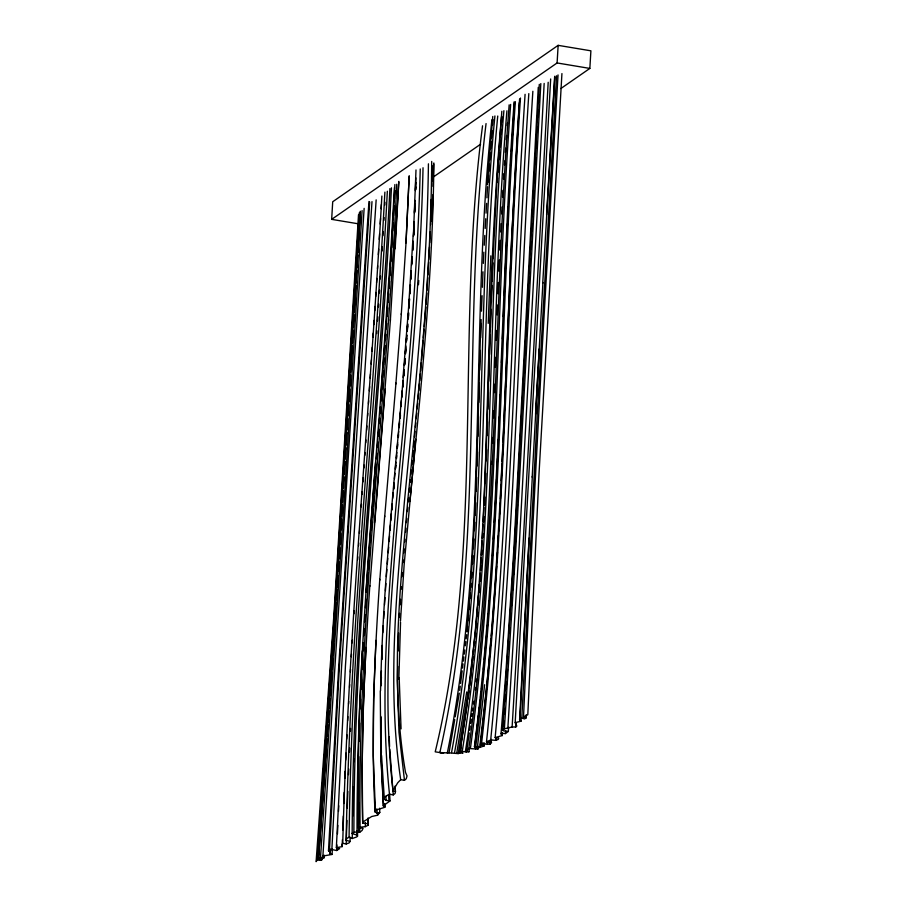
<?xml version="1.0" encoding="UTF-8"?>
<svg xmlns="http://www.w3.org/2000/svg" width="907" height="907" viewBox="0 0 907 907"><rect width="100%" height="100%" fill="white"/><g stroke="black" fill="none" stroke-linecap="round" stroke-linejoin="round"><path stroke-width="1.36" d="M380.679 717.46L380.679 752.402L383.344 805.733L384.738 806.289L384.817 807.309L375.362 810.223L375.056 811.935L376.938 813.08L379.784 812.445L379.636 808.239M380.849 716.428L380.827 752.821L383.446 806.232M362.312 650.897L359.489 711.235L357.97 770.043L358.061 827.422L363.072 828.386L362.086 830.461L359.728 832.252L357.029 831.821C356.734 615.468 384.681 400.463 394.874 184.563M358.514 832.229L358.719 802.525M359.728 832.252L359.75 828.012M389.919 188.599C379.251 403.706 353.163 618.052 352.165 833.601L353.877 832.433C354.274 616.998 380.963 402.81 391.439 187.828M350.193 837.206L350.079 841.435L346.111 840.245L346.701 838.533L349.082 837.229L352.245 838.51L356.678 836.957L357.539 836.118L356.802 835.018L356.848 830.846M357.539 836.118L357.596 831.934M349.082 837.229C351.803 621.397 376.178 406.653 387.346 191.218M352.245 838.51L352.358 832.909M352.698 816.096L353.277 786.664M431.687 161.457C431.154 274.64 418.943 387.255 407.833 499.757C399.919 590.264 389.965 682.177 405.52 772.424L407.028 775.916L406.257 778.773L404.465 780.326L400.69 779.68L397.708 782.809L393.003 790.734L395.486 791.732L395.078 793.512L393.241 794.917L389.477 794.226L387.346 795.337L384.534 797.31L384.341 799.226L386.121 800.382L390.055 800.892L389.613 793.829M346.111 840.245C350.329 623.767 373.344 408.252 384.885 192.137M433.841 162.965C432.968 276.204 420.871 388.888 409.873 501.469M358.73 756.563L358.39 828.023M359.138 741.155L359.614 722.936M398.853 679.377L400.543 622.293M432.185 221.342L432.866 194.778M433.081 186.389L433.648 164.02M477.921 436.403L478.454 416.608M478.817 402.459L479.35 382.72M397.72 666.373L397.345 680.307L398.967 732.334L404.465 780.326M398.128 651.056L398.615 632.939M428.421 163.827C427.072 277.145 415.145 389.931 404.318 502.625C396.348 594.618 387.085 687.755 400.69 779.68M430.598 224.619L431.279 199.438M431.755 181.253L432.174 165.868M479.701 370.101L480.245 350.465M480.597 337.846L481.163 319.604M480.823 323.311C477.558 425.893 476.708 528.69 466.697 630.921M376.156 199.869L345.442 665.817L336.35 847.671L342.154 846.628L341.894 844.576L342.733 843.329C348.515 627.179 369.954 411.869 381.87 196.048M342.733 843.329L346.191 843.963L346.928 820.438M347.313 807.99L347.835 791.38M487.07 435.677L487.512 421.732M487.898 409.17L488.42 392.436M488.771 381.223L489.338 362.891M489.61 354.433L490.233 334.694M490.449 327.642L491.118 309.321M380.543 690.692C382.799 585.831 394.477 481.504 403.32 377.074M492.762 443.07L492.955 437.469M493.612 417.844L493.85 410.837M494.462 392.606L494.746 384.194M495.324 367.233L495.653 357.335M496.231 340.352L496.56 330.454M380.906 684.944L381.393 670.84M381.79 659.559L382.278 645.455M423.036 167.75C420.508 281.249 409.023 394.25 398.649 507.217C390.656 601.398 382.289 696.417 393.003 790.734M475.722 502.727L475.223 515.38M476.118 491.447L476.617 477.343M477.014 466.062L477.513 451.958M342.154 846.628L342.415 839.678M342.778 829.939L343.3 816.039M343.764 803.523L344.184 792.401M354.093 761.574L354.206 758.785M381.099 685.363L381.405 677.019M382.085 658.936L382.289 653.369M381.28 685.703L381.382 682.926M420.247 168.985C417.345 282.531 406.019 395.599 395.792 508.657C387.811 603.529 379.693 699.161 389.477 794.226M483.862 507.523L483.17 521.468M483.964 504.745C488.986 375.373 489.848 245.752 501.503 116.72M375.929 640.387L373.605 699.286L373.265 755.916L375.362 810.223M413.365 236.115L415.996 169.96M481.481 311.169L482.082 295.716M482.399 287.281L482.989 271.817M483.318 263.393L483.85 252.191M488.204 323.357L490.823 255.831M491.401 302.28L492.07 285.388M492.229 281.159L492.955 262.86M493.125 258.631L497.025 178.917L501.832 111.266M484.463 505.369L484.792 497.002M485.336 483.068L485.71 473.318M486.197 460.779L486.628 449.623M501.492 362.698L502.047 348.753M502.433 338.991L502.932 326.429M503.317 316.668L503.839 304.049M413.49 235.627L414.068 221.546M414.408 213.1L414.93 200.424M415.338 190.561L415.848 177.897M493.261 249.799C485.551 417.175 487.331 585.729 459.951 751.54L462.989 753.082L459.645 752.799L458.216 753.604C441.437 752.277 457.06 753.468 439.838 752.515C486.526 545.991 460.631 332.529 486.061 123.59M497.104 314.899L497.501 305.035M497.966 293.755L498.419 282.474M498.873 271.193L499.326 259.912M491.923 464.101L492.036 461.3M498.861 427.911L499.315 416.823M499.7 407.118L500.211 394.647M500.653 383.559L501.049 373.865M503.839 423.875L503.079 441.913M503.952 421.097L511.491 240.446L519.348 102.616M348.492 774.657L348.742 769.045M349.49 752.232L349.683 748.026M350.431 731.212L350.555 728.412M365.963 647.405L363.299 707.347L362.154 765.531L362.687 823.091L368.208 823.76L368.038 825.268L365.328 826.651L358.061 827.422M413.49 236.024L414.057 223.326M414.556 212.045L414.941 203.576M415.565 189.472L415.882 182.42M504.213 295.569L504.768 282.837M505.131 274.345L505.63 263.03M506.004 254.55L506.56 241.818M332.393 848.816L332.087 854.439L329.66 853.566L330.08 851.832L328.481 850.845L331.86 849.553L341.542 667.359L371.995 201.626M413.717 234.879L414.034 227.827M414.726 212.306L414.987 206.66M415.746 189.733L415.871 186.91M496.118 488.964L496.56 479.247M497.013 469.531L497.524 458.432M497.898 450.099L498.408 438.999M500.449 498.85L501.095 484.962M501.288 480.789L502.059 464.123M502.183 461.346L502.954 444.691M508.623 727.267L508.328 731.439L503.079 730.759L502.693 729.772L504.371 728.809L512.115 726.972L515.788 726.983L516.82 726.019L515.187 722.652L521.015 721.201L519.598 719.92L520.006 718.775L521.808 718.151L524.722 718.945L526.049 717.528L523.509 716.881L529.087 597.441L542.239 347.687L558.032 74.93M526.049 717.528L526.173 714.761M329.468 849.95L339.343 667.665L369.705 202.023M331.86 849.553L336.678 850.528L336.939 844.927M337.461 833.737L337.858 825.347M338.504 811.368L338.764 805.779M360.034 708.911L360.498 699.082M360.963 689.252L361.428 679.434M361.893 669.604L362.358 659.774M409.216 175.652L406.064 242.033L401.268 314.468M521.808 718.151L537.318 413.036L556.547 75.803M525.958 718.344L526.094 715.578M344.796 778.41L345.136 771.381M345.68 760.134L346.02 753.105M346.701 739.046L346.905 734.829M405.973 242.951L409.193 176.536M520.006 718.775L529.098 538.1M328.481 850.845L338.606 668.436L368.945 201.501M330.08 851.832L330.216 849.02M521.99 419L521.695 424.601M522.557 407.787L522.908 400.781M523.475 389.568L523.77 383.967M524.337 372.754L524.688 365.759M525.255 354.535L525.618 347.483M526.185 336.214L526.548 329.173M527.046 319.309L527.409 312.269M527.976 300.999L528.339 293.959M519.598 719.92L532.33 476.379M499.734 250.049L500.245 240.321M500.687 231.988L501.129 223.644M501.65 213.927L502.013 206.977M502.535 197.25L502.897 190.3M506.911 234.743L507.501 223.428M507.784 217.759L508.373 206.445M508.736 199.37L509.246 189.472M509.621 182.398L510.199 171.072M528.917 282.78L529.212 277.191M529.79 266.034L530.153 259.062M530.663 249.3L531.026 242.328M531.604 231.172L531.967 224.199M518.917 477.853L519.28 470.846M519.87 459.634L520.164 454.033M520.743 442.82L521.037 437.208M521.015 721.201L521.162 718.401M395.169 248.767L398.785 182.046M398.819 181.389L390.373 320.307M532.5 214.471L532.874 207.533M533.407 197.805L533.792 190.855M534.246 182.522L534.699 174.189M535.232 164.473L535.606 157.523M535.549 414.216L542.93 282.508M532.182 477.195L539.223 348.878M329.66 853.566L329.887 849.349M391.745 247.6L392.3 237.861M392.686 230.911L393.162 222.555M393.547 215.605L394.103 205.866M394.488 198.905L394.964 190.561M396.756 184.234C387.255 398.558 357.755 611.953 360.079 826.742M472.558 563.995L473.012 555.662M473.397 548.712L473.93 538.985M474.384 530.652L474.849 522.319M480.461 570.424L481.163 557.828M481.311 555.039L482.093 541.048M482.241 538.259L483.012 524.269M480.937 570.027L481.175 565.809M481.798 554.562L482.036 550.334M482.739 537.681L482.966 533.463M483.601 522.205L483.907 516.582M515.301 544.098L515.607 538.452M516.23 527.171L516.537 521.536M517.16 510.244L517.466 504.609M518.09 493.329L518.328 489.088M515.187 722.652L550.662 78.966M347.63 720.827L347.857 716.643M348.571 704.104L348.73 701.315M349.524 687.37L349.683 684.581M350.397 672.042L350.555 669.253M394.443 187.545L390.6 254.357L380.713 395.271M484.236 245.219L484.792 235.457M485.188 228.485L485.733 218.723M486.05 213.145L486.606 203.383M486.912 197.817L487.547 186.661M492.444 556.127L492.92 547.715M493.397 539.302L493.873 530.901M494.349 522.489L494.746 515.482M495.211 507.07L495.607 500.063M496.9 561.943L497.455 552.125M497.773 546.524L498.408 535.3M498.646 531.094L499.281 519.87M499.598 514.258L500.233 503.045M536.162 147.796L536.479 142.229M537.046 132.501L537.375 126.935M537.93 117.196L538.339 110.246M538.826 101.901L539.234 94.952M546.604 214.8L554.619 77.05M542.726 283.324L554.869 76.199M358.957 223.916L331.667 219.358L332.71 201.751L558.145 45.35L590.899 50.815L589.845 68.422L560.798 88.58M358.514 214.698L333.799 616.204L316.101 861.65L317.201 860.006L334.343 614.572L359.274 212.828M426.778 293.097L426.063 304.264M426.948 290.308L427.685 277.723M427.843 274.934L428.58 262.35M428.739 259.561L429.476 246.987M429.714 242.793L430.372 231.614M525.085 94.328C510.766 310.092 509.281 526.718 486.492 741.892L491.628 742.64L489.995 744.216L481.526 743.853L480.517 744.568L484.236 745.871L484.542 743.094M528.815 93.625C514.904 308.992 512.013 525.062 490.698 739.931L486.492 741.892M532.863 91.29C519.235 306.657 514.927 522.625 495.143 737.584L498.737 738.128L498.328 739.386L495.778 740.35L490.698 739.931M538.248 87.412L513.85 548.984L505.925 671.804L500.993 734.239L502.24 735.554L502.467 732.754M539.302 84.362L514.564 546.105L502.693 729.772M540.821 83.591L515.992 545.379L504.371 728.809M511.661 605.547L511.99 599.958M512.58 590.196L512.909 584.607M513.487 574.834L513.816 569.256M514.394 559.483L514.722 553.894M544.166 83.433L519.258 545.243L507.829 728.514M548.191 82.299L523.101 544.166L512.115 726.972M331.667 219.358L557.102 62.957L558.145 45.35M561.932 73.58L539.007 473.839L527.806 714.773L523.509 716.881M352.335 345.669L350.692 372.301M352.506 342.88L353.265 330.329M353.435 327.54L354.195 314.978M354.365 312.189L355.975 285.694M356.145 282.905L356.893 270.365M360.283 211.195L335.159 613.166M357.063 267.588L357.812 255.048M357.982 252.271L360.396 211.887M362.097 210.617L345.216 484.168L324.559 797.457L320.466 858.079L318.504 858.578L318.516 859.201L322.008 859.575L320.182 860.358L317.201 860.006M364.138 208.372L322.892 856.061L323.912 857.943L320.466 858.079M378.332 254.708L378.661 249.13M379.251 239.38L379.591 233.802M380.18 224.052L380.521 218.474M381.11 208.723L381.371 204.54M382.062 251.012L382.312 246.84M382.981 235.684L383.23 231.512M383.91 220.367L384.08 217.578M384.829 205.039L384.999 202.25M519.609 98.908C504.814 314.026 505.471 530.198 480.517 744.568M520.471 98.024C505.789 313.198 505.925 529.382 481.526 743.853M344.172 476.991L343.458 488.159M344.343 474.214L345.125 461.708M345.306 458.931L345.998 447.809M346.179 445.031L346.962 432.514M347.132 429.737L347.835 418.626M348.005 415.814L348.696 404.59M348.878 401.778L349.649 389.148M349.83 386.337L350.521 375.113M362.755 651.351L363.276 642.893M363.718 635.852L364.149 628.812M364.591 621.76L365.033 614.719M365.476 607.679L365.997 599.221M366.439 592.18L366.916 585.208M369.818 585.673C364.546 664.684 360.703 743.887 362.687 823.091M379.772 579.278C374.512 656.691 370.816 734.375 375.056 811.935M418.49 284.719L418.762 280.524M514.122 101.833C498.646 316.645 501.571 532.76 474.429 746.688L478.295 748.286L477.91 749.046L468.806 748.536L466.572 750.69L468.964 751.801L469.531 747.651M510.539 165.459L511.072 157.07M511.423 151.48L512.036 141.696M512.387 136.107L512.92 127.717M513.271 122.116L513.804 113.726M514.156 108.137L514.507 102.548M515.369 101.675C499.961 316.532 502.659 532.647 475.733 746.62L479.667 747.493L484.236 745.871M515.788 726.983L516.049 722.754M339.672 547.465L338.935 558.746M339.853 544.631L340.567 533.339M340.749 530.516L341.474 519.223M341.656 516.4L342.381 505.097M342.563 502.274L343.288 490.982M351.315 656.747L351.497 653.97M352.199 642.87L352.37 640.093M354.036 613.733L354.218 610.955M382.765 632.769L383.208 625.739M383.661 618.699L384.103 611.669M384.545 604.64L384.999 597.611M385.441 590.582L385.894 583.552M386.337 576.523L386.858 569.517M413.082 236.308L408.569 307.745L403.037 377.278M408.955 307.53L409.499 299.117M409.862 293.517L410.406 285.104M410.769 279.492L411.313 271.091M411.767 264.084L412.22 257.066M412.674 250.06L413.116 243.053M408.898 308.482L409.522 298.675M410.021 293.789L410.418 284.662M410.769 279.061L411.302 270.66M411.653 265.048L412.186 256.647M412.832 250.332L413.173 241.239M510.652 104.441C494.44 318.901 499.462 534.903 470.416 748.354M336.078 602.486L322.711 797.922M336.27 599.674L336.916 589.788M337.098 586.965L337.835 575.684M338.107 571.444L338.753 561.569M323.912 857.943L324.094 855.12M373.004 337.245L373.276 333.039M373.82 324.638L374.092 320.443M374.738 310.648L375.01 306.441M375.645 296.646L375.917 292.451M376.552 282.655L376.836 278.449M377.471 268.653L377.652 265.853M376.7 333.583L376.881 330.783M377.527 320.976L377.8 316.781M378.446 306.974L378.627 304.174M379.364 292.972L379.557 290.172M380.294 278.959L380.475 276.159M399.295 617.542L399.568 613.313M400.112 604.867L400.486 599.244M401.121 589.391L401.302 586.568M401.948 576.716L402.22 572.498M400.486 621.023L404.137 564.834L415.746 439.192M509.156 104.849C492.784 319.23 498.249 535.198 468.806 748.536M507.965 662.541L508.328 656.985M508.872 648.641L509.326 641.691M509.87 633.358L510.233 627.791M510.777 619.458L511.14 613.892M331.474 671.962L329.865 695.68M331.656 669.196L332.393 658.108M332.586 655.342L333.322 644.253M333.504 641.487L334.241 630.399M334.422 627.633L335.159 616.545M327.121 736.201L327.88 725.022M328.062 722.233L328.822 711.054M329.014 708.254L329.683 698.469M357.641 559.653L357.823 556.875M358.571 545.787L358.753 543.021M387.187 316.294L387.754 307.881M388.128 302.269L388.695 293.857M389.069 288.245L389.534 281.227M389.919 275.615L390.475 267.202M390.86 261.59L391.325 254.584M318.504 858.578L326.928 738.99M359.421 533.293L359.614 530.516M361.269 506.877L361.462 504.099M362.131 494.372L362.324 491.594M363.004 481.855L363.299 477.683M368.469 403.558L368.661 400.747M369.342 390.86L369.625 386.631M370.203 378.162L370.498 373.933M371.167 364.047L371.462 359.818M372.04 351.349L372.323 347.12M506.922 110.779C488.884 324.173 498.884 539.71 465.336 751.756L468.964 751.801M318.516 859.201L322.801 798.523M321.69 860.063L321.894 857.24M363.979 467.921L364.172 465.121M364.852 455.337L365.056 452.536M365.736 442.752L365.929 439.952M366.621 430.156L366.904 425.961M367.596 416.177L367.788 413.377M366.031 591.897L375.555 462.649M503.895 110.711C485.721 324.026 496.072 539.518 462.219 751.461L459.951 751.54M503.487 179.189L503.884 173.554M504.485 165.097L504.78 160.879M505.369 152.421L505.664 148.192M506.265 139.746L506.56 135.517M507.251 125.665L507.455 122.842M367.312 579.664L367.811 572.748M368.219 567.204L368.718 560.277M369.115 554.744L369.614 547.817M370.022 542.273L370.521 535.357M370.918 529.813L371.439 522.874M487.898 620.343L488.408 613.37M488.805 607.792L489.315 600.808M489.712 595.23L490.222 588.246M490.721 581.274L491.118 575.684M491.628 568.712L492.025 563.122M494.803 591.273L492.24 626.193M495.007 588.473L495.698 578.7M495.902 575.911L496.605 566.138M503.385 726.575L503.793 721.008M504.292 714.047L504.7 708.48M505.199 701.519L505.698 694.558M506.106 688.98L506.605 682.019M507.115 675.057L507.512 669.491M381.756 389.953L382.278 383.015M382.686 377.459L383.208 370.521M383.616 364.965L384.137 358.016M384.443 353.855L385.067 345.522M385.475 339.966L385.894 334.411M386.303 328.867L386.711 323.311M369.841 586.341L385.169 389.114M497.183 182.058L497.49 177.897M497.898 172.341L498.419 165.403M498.827 159.859L499.338 152.92M499.746 147.365L500.267 140.426M500.675 134.882L501.083 129.327M501.594 122.4L502.002 116.844M390.441 319.638L374.534 522.727M501.186 733.321L505.403 733.593L505.618 730.804M371.87 517.296L372.301 511.718M372.732 506.151L373.265 499.179M373.707 493.601L374.137 488.023M374.568 482.456L374.999 476.878M375.43 471.3L375.963 464.327M376.405 458.749L376.836 453.126M377.278 447.514L377.72 441.89M378.151 436.278L378.695 429.249M379.137 423.637L379.58 418.014M379.908 413.796L380.452 406.778M380.895 401.166L381.439 394.137M379.784 580.253L384.693 515.981M395.86 384.001L401.37 313.55M494.916 115.949C474.066 327.744 490.46 542.545 451.539 752.606M497.75 116.028C477.071 327.926 493.102 542.783 454.486 752.957M403.49 376.62L404.034 369.671M404.375 365.498L404.919 358.548M405.361 352.982L405.917 346.032M406.245 341.86L406.801 334.898M407.13 330.726L407.685 323.776M408.127 318.221L408.569 312.654M403.638 375.713L404.08 370.147M404.522 364.58L404.953 359.025M405.395 353.458L405.837 347.891M406.381 340.941L406.824 335.375M407.141 331.202L407.697 324.252M408.127 318.686L408.569 313.13M403.808 375.974L404.023 373.196M404.681 364.852L405.01 360.68M405.554 353.73L405.882 349.558M406.54 341.213L406.755 338.424M407.413 330.091L407.742 325.919M408.286 318.958L408.615 314.786M487.388 184.756L492.762 116.459M387.312 563.927L387.765 558.327M388.219 552.737L388.672 547.136M389.126 541.547L389.579 535.946M390.033 530.357L390.486 524.756M390.826 520.561L391.393 513.566M420.667 370.963L421.347 362.619M421.574 359.841L423.15 340.386M423.365 337.608L424.045 329.275M424.272 326.497L425.848 307.042M487.887 182.466L488.454 175.482M488.794 171.287L489.349 164.303M489.689 160.12L490.256 153.124M490.596 148.941L491.163 141.957M491.503 137.762L492.059 130.778M492.512 125.189L492.966 119.599M476.288 627.508L476.628 623.302M477.195 616.295L477.536 612.089M478.102 605.082L478.442 600.876M479.123 592.464L479.35 589.663M480.03 581.251L480.257 578.439M491.9 119.724C469.089 330.295 489.689 544.517 447.298 753.059M477.501 606.658L475.427 631.748L468.227 692.12L458.216 753.604M477.728 603.869L478.42 595.514M478.658 592.724L479.35 584.357M479.576 581.568L480.268 573.213M384.681 516.922L395.951 383.071M397.504 447.355L397.742 444.543M398.354 437.514L398.592 434.702M399.205 427.673L399.568 423.456M400.055 417.832L400.418 413.615M401.019 406.585L401.382 402.368M401.869 396.733L402.232 392.516M402.719 386.892L403.207 381.269M400.214 418.104L400.463 415.293M402.039 397.005L402.277 394.194M402.878 387.164L403.127 384.353M467.037 631.839L467.513 626.306M467.978 620.762L468.454 615.229M468.919 609.697L469.395 604.164M469.86 598.62L470.336 593.087M470.801 587.555L471.152 583.405M471.629 577.861L472.094 572.328M397.674 442.684L397.187 448.273M398.173 437.061L398.672 431.437M399.046 427.22L399.534 421.596M399.908 417.379L400.406 411.755M400.894 406.132L401.393 400.509M401.767 396.291L402.266 390.668M402.629 386.45L403.127 380.827M392.073 509.949L392.323 507.172M393.887 489.088L394.126 486.311M395.69 468.227L395.94 465.45M396.54 458.5L396.778 455.711M402.912 562.691L403.162 559.925M403.762 553.021L404.125 548.871M404.726 541.967L404.964 539.2M405.565 532.296L405.928 528.146M406.415 522.613L406.778 518.475M407.379 511.559L407.742 507.41M391.745 509.383L392.243 503.827M392.731 498.272L393.23 492.716M393.604 488.556L394.092 483M394.466 478.828L394.964 473.273M395.327 469.1L395.951 462.162M396.314 457.99L396.812 452.434M491.095 638.8L486.866 685.068L479.667 747.493M491.345 636L491.991 628.993M495.778 740.35L496.038 737.527M482.524 679.196L483.034 673.584M483.431 669.377L483.941 663.777M484.338 659.57L484.848 653.97M485.245 649.763L485.755 644.163M486.152 639.957L486.662 634.344M487.059 630.15L487.569 624.538M414.488 436.925L415.009 431.313M415.406 427.106L415.803 422.889M416.2 418.683L416.721 413.07M417.118 408.853L417.639 403.241M418.036 399.035L418.569 393.423M418.83 390.611L419.488 383.593M419.748 380.781L420.406 373.763M408.229 501.888L408.638 497.739M409.17 492.218L409.567 488.068M410.1 482.547L410.361 479.78M410.894 474.248L411.29 470.109M411.823 464.577L412.22 460.439M412.628 456.289L413.161 450.768M413.558 446.618L414.091 441.097M482.547 125.801C455.314 333.663 484.689 546.649 435.213 751.835L443.636 753.15L439.838 752.515M491.186 742.13L491.447 739.364M489.995 744.216L490.279 741.45M487.399 744.42L487.683 741.643M475.404 690.193L475.699 687.415M476.3 681.871L476.594 679.094M481.572 745.418L481.878 742.64M483.352 745.622L483.646 742.844M469.769 685.511L470.245 681.361M470.563 678.606L471.187 673.085M471.504 670.33L472.139 664.808M472.604 660.67L473.08 656.532M473.545 652.394L473.862 649.627M474.497 644.106L474.803 641.351M475.438 635.83L475.756 633.075M474.701 747.221L475.676 738.899M476.005 736.121L476.651 730.577M476.969 727.799L477.456 723.639M477.785 720.861L478.431 715.317M478.76 712.539L479.406 706.995M479.735 704.217L480.222 700.057M480.54 697.279L481.186 691.735M481.515 688.957L482.002 684.796M477.422 747.153L484.621 684.728M477.91 749.046L478.238 746.268M475.517 749.307L475.858 746.54M459.724 690.42L460.246 686.236M460.597 683.447L462.162 670.897M462.513 668.108L463.035 663.913M463.375 661.124L463.908 656.94M464.248 654.151L464.769 649.968M465.291 645.784L465.824 641.6M466.164 638.811L466.686 634.628M466.527 752.254L469.282 732.947M469.679 730.192L470.268 726.053M470.665 723.298L471.255 719.16M471.651 716.405L472.048 713.639M472.445 710.884L472.842 708.129M473.431 703.991L473.828 701.224M459.645 752.799L467.456 702.007M467.876 699.263L469.146 691.021M460.416 752.821L461.255 747.334M456.697 753.4L466.731 691.928M448.988 752.935L454.747 719.591M455.223 716.813L459.305 693.197M379.784 812.445L377.595 815.189L371.677 816.527L362.868 822.025M508.328 731.439L505.403 733.593M350.079 841.435L349.093 842.932L346.191 843.963M390.055 800.892L383.344 805.733M432.979 177.262L480.619 144.202M332.087 854.439L322.892 856.061M495.143 737.584L502.24 735.554M336.678 850.528L339.615 848.612L336.35 847.671M353.877 832.433L357.029 831.821M474.429 746.688L475.733 746.62M462.219 751.461L465.336 751.756M557.102 62.957L589.845 68.422M356.802 835.018L352.165 833.601M395.021 786.131L395.486 791.732M389.557 746.574L389.262 736.847M389.772 749.329L393.241 794.917M381.382 752.708L380.827 717.414M381.564 755.52L384.341 799.226M388.57 794.77L388.922 800.416M385.86 796.142L386.121 800.382M384.602 803.477L384.738 806.289M384.681 804.498L384.817 807.309M399.171 677.54L401.064 728.865M376.802 808.874L376.938 813.08M377.516 812.366L377.595 815.189M368.14 818.103L368.208 823.76M380.271 690.987L380.725 745.871M367.981 818.341L368.038 825.268M365.306 822.479L365.328 826.651"/></g></svg>
